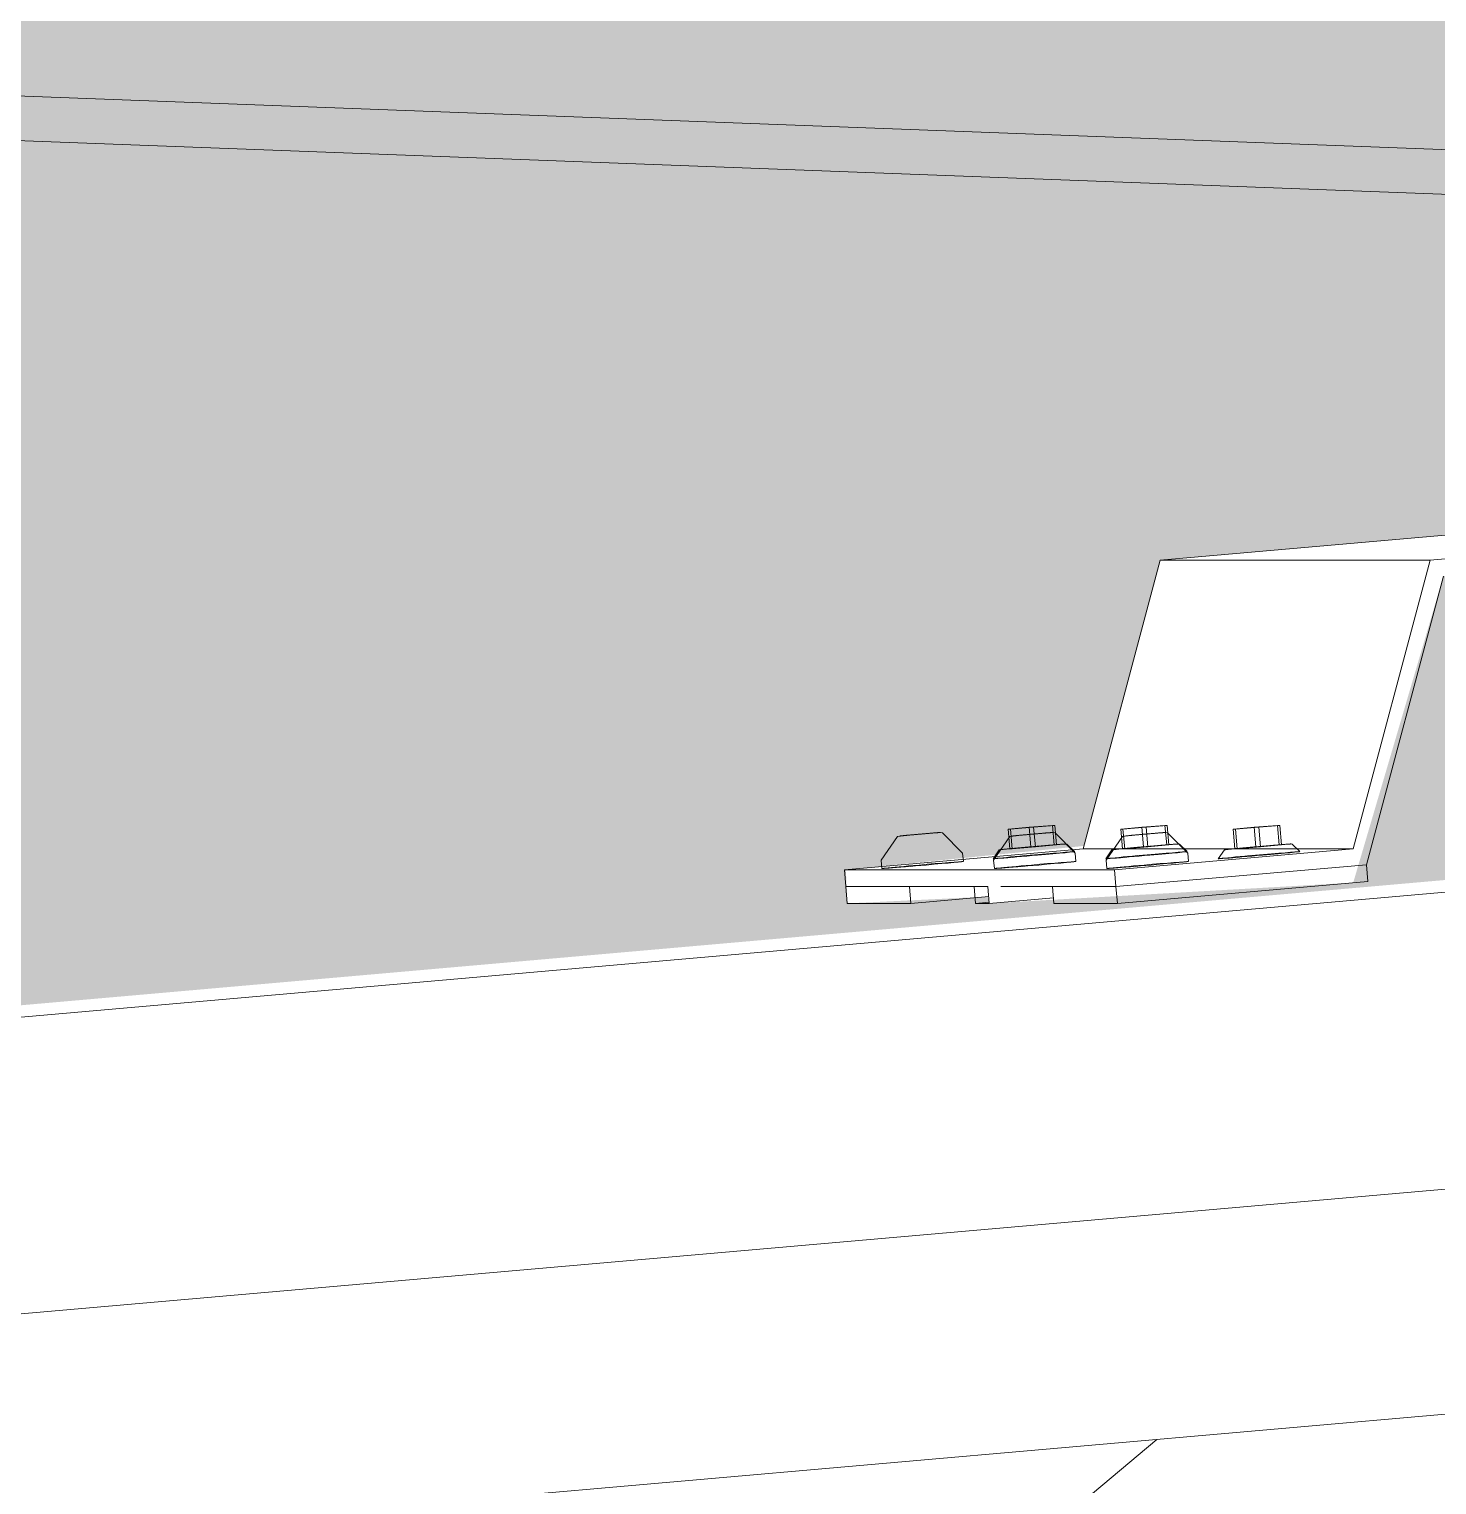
# Model space of a CAD drawing. Header units: millimetres. Extents: x 4237772 to 4686020, y -673 to 29459.
# Drawn here: x 4476811.8 to 4477062.8, y 16745.1 to 17004.8 of the extents above; entities that cross this region are included whole.
import ezdxf

# ---------------------------------------------------------------- set-up
doc = ezdxf.new("R2010")
doc.units = ezdxf.units.MM
for name, color, linetype, lineweight in [('A-ROOF', 132, 'Continuous', 5), ('A-ROOF-PATT', 132, 'Continuous', 5), ('Q-SPCQ', 91, 'Continuous', 5)]:
    doc.layers.add(name, color=color, linetype=linetype, lineweight=lineweight)

# ---------------------------------------------------------------- blocks, each defined once
blk = doc.blocks.new('Static Line_Sayfa_Metal Deck_Pan Mount - Up to 15 _ pitch - Max 2 Users-1845874-SECTION - GRIDS B1-B2')
at = {"layer": 'Q-SPCQ'}
for p, q in [((4451500.07, 16980.95), (4450997.24, 16999.88)), ((4450996.94, 16991.88), (4451499.78, 16972.95)), ((4451577.76, 16922.67), (4451434.12, 16910.06)), ((4451385.95, 16910.06), (4451446.7, 16915.39)), ((4451372.2, 16858.57), (4451385.95, 16910.06)), ((4451434.12, 16910.06), (4451385.95, 16910.06)), ((4451434.12, 16910.06), (4451420.38, 16858.57)), ((4451422.72, 16855.76), (4451436.46, 16907.25)), ((4451362.58, 16862.43), (4451358.83, 16862.08)), ((4451359.23, 16862.08), (4451363.38, 16862.43)), ((4451366.73, 16862.77), (4451362.58, 16862.43)), ((4451362.88, 16858.94), (4451362.58, 16862.43)), ((4451363.38, 16862.43), (4451367.13, 16862.77)), ((4451363.38, 16862.43), (4451363.69, 16858.94)), ((4451367.13, 16862.77), (4451366.73, 16862.77)), ((4451367.03, 16859.29), (4451366.73, 16862.77)), ((4451367.44, 16859.29), (4451367.13, 16862.77)), ((4451382.65, 16862.43), (4451378.9, 16862.08)), ((4451379.31, 16862.08), (4451383.45, 16862.43)), ((4451386.8, 16862.77), (4451382.65, 16862.43)), ((4451382.96, 16858.94), (4451382.65, 16862.43)), ((4451383.45, 16862.43), (4451387.2, 16862.77)), ((4451383.45, 16862.43), (4451383.76, 16858.94)), ((4451387.2, 16862.77), (4451386.8, 16862.77)), ((4451386.8, 16862.77), (4451387.11, 16859.29)), ((4451387.2, 16862.77), (4451387.51, 16859.29)), ((4451402.72, 16862.43), (4451398.98, 16862.08)), ((4451399.38, 16862.08), (4451403.53, 16862.43)), ((4451406.87, 16862.77), (4451402.72, 16862.43)), ((4451403.03, 16858.94), (4451402.72, 16862.43)), ((4451403.53, 16862.43), (4451407.28, 16862.77)), ((4451403.53, 16862.43), (4451403.83, 16858.94)), ((4451407.28, 16862.77), (4451406.87, 16862.77)), ((4451406.87, 16862.77), (4451407.18, 16859.29)), ((4451407.28, 16862.77), (4451407.58, 16859.29)), ((4451358.83, 16862.08), (4451359.23, 16862.08)), ((4451359.14, 16858.59), (4451358.83, 16862.08)), ((4451359.54, 16858.59), (4451359.23, 16862.08)), ((4451378.9, 16862.08), (4451379.31, 16862.08)), ((4451378.9, 16862.08), (4451379.21, 16858.59)), ((4451379.31, 16862.08), (4451379.61, 16858.59)), ((4451398.98, 16862.08), (4451399.38, 16862.08)), ((4451398.98, 16862.08), (4451399.28, 16858.59)), ((4451399.38, 16862.08), (4451399.68, 16858.59)), ((4451329.63, 16854.83), (4451372.2, 16858.57)), ((4451350.84, 16856.34), (4451350.71, 16857.83)), ((4451359.14, 16858.59), (4451362.88, 16858.94)), ((4451359.54, 16858.59), (4451359.14, 16858.59)), ((4451363.69, 16858.94), (4451359.54, 16858.59)), ((4451362.88, 16858.94), (4451367.03, 16859.29)), ((4451367.44, 16859.29), (4451363.69, 16858.94)), ((4451367.03, 16859.29), (4451367.44, 16859.29)), ((4451370.91, 16856.34), (4451370.78, 16857.83)), ((4451420.38, 16858.57), (4451372.2, 16858.57)), ((4451420.38, 16858.57), (4451377.8, 16854.83)), ((4451379.21, 16858.59), (4451382.96, 16858.94)), ((4451379.61, 16858.59), (4451379.21, 16858.59)), ((4451383.76, 16858.94), (4451379.61, 16858.59)), ((4451382.96, 16858.94), (4451387.11, 16859.29)), ((4451387.51, 16859.29), (4451383.76, 16858.94)), ((4451387.11, 16859.29), (4451387.51, 16859.29)), ((4451390.98, 16856.34), (4451390.85, 16857.83)), ((4451399.28, 16858.59), (4451403.03, 16858.94)), ((4451399.68, 16858.59), (4451399.28, 16858.59)), ((4451403.83, 16858.94), (4451399.68, 16858.59)), ((4451403.03, 16858.94), (4451407.18, 16859.29)), ((4451407.58, 16859.29), (4451403.83, 16858.94)), ((4451407.18, 16859.29), (4451407.58, 16859.29)), ((4451329.89, 16851.84), (4451329.63, 16854.83)), ((4451377.8, 16854.83), (4451329.63, 16854.83)), ((4451336.17, 16856.56), (4451336.3, 16855.07)), ((4451356.24, 16856.56), (4451356.37, 16855.07)), ((4451376.31, 16856.56), (4451376.44, 16855.07)), ((4451377.8, 16854.83), (4451378.06, 16851.84)), ((4451378.06, 16851.84), (4451422.72, 16855.76)), ((4451378.06, 16851.84), (4451422.72, 16855.76)), ((4451422.72, 16855.76), (4451422.98, 16852.78)), ((4451422.98, 16852.78), (4451378.32, 16848.85)), ((4451355.21, 16851.84), (4451329.89, 16851.84)), ((4451329.89, 16851.84), (4451341.24, 16851.84)), ((4451329.89, 16851.84), (4451330.15, 16848.85)), ((4451341.5, 16848.85), (4451341.24, 16851.84)), ((4451355.36, 16850.07), (4451341.5, 16848.85)), ((4451352.75, 16851.84), (4451353.98, 16851.84)), ((4451352.75, 16851.84), (4451353.01, 16848.85)), ((4451353.98, 16851.84), (4451355.21, 16851.84)), ((4451355.21, 16851.84), (4451355.47, 16848.85)), ((4451366.89, 16849.86), (4451355.47, 16848.85)), ((4451378.06, 16851.84), (4451357.52, 16851.84)), ((4451366.72, 16851.84), (4451378.06, 16851.84)), ((4451366.98, 16848.85), (4451366.72, 16851.84)), ((4451378.06, 16851.84), (4451378.32, 16848.85)), ((4451341.5, 16848.85), (4451330.15, 16848.85)), ((4451353.01, 16848.85), (4451355.45, 16849.07)), ((4451354.24, 16848.85), (4451353.01, 16848.85)), ((4451355.47, 16848.85), (4451354.24, 16848.85)), ((4451378.32, 16848.85), (4451366.98, 16848.85))]:
    blk.add_line(p, q, dxfattribs=at)
at = {"layer": 'Q-SPCQ', "flags": 128}
for points in [[(4451336.17, 16856.56), (4451339.07, 16860.76), (4451339.44, 16860.85), (4451339.58, 16860.87), (4451339.66, 16860.88), (4451339.72, 16860.89), (4451339.77, 16860.9), (4451339.83, 16860.9), (4451339.88, 16860.91), (4451339.93, 16860.91), (4451339.99, 16860.92), (4451340.05, 16860.93), (4451340.12, 16860.93), (4451340.19, 16860.94), (4451340.26, 16860.95), (4451340.33, 16860.96), (4451340.41, 16860.96), (4451340.5, 16860.97), (4451340.58, 16860.98), (4451340.68, 16860.99), (4451340.77, 16861), (4451340.87, 16861.01), (4451340.97, 16861.02), (4451341.08, 16861.03), (4451341.18, 16861.04), (4451341.29, 16861.05), (4451341.41, 16861.06), (4451341.52, 16861.07), (4451341.64, 16861.08), (4451341.76, 16861.09), (4451341.89, 16861.1), (4451342.01, 16861.11), (4451342.14, 16861.12), (4451342.27, 16861.13), (4451342.39, 16861.15), (4451342.52, 16861.16), (4451342.66, 16861.17), (4451342.79, 16861.18), (4451342.8, 16861.18)], [(4451350.71, 16857.83), (4451347.12, 16861.46), (4451346.74, 16861.48), (4451346.6, 16861.48), (4451346.52, 16861.48), (4451346.46, 16861.48), (4451346.41, 16861.47), (4451346.35, 16861.47), (4451346.3, 16861.47), (4451346.25, 16861.46), (4451346.19, 16861.46), (4451346.13, 16861.46), (4451346.06, 16861.45), (4451345.99, 16861.45), (4451345.92, 16861.44), (4451345.85, 16861.44), (4451345.77, 16861.43), (4451345.68, 16861.42), (4451345.59, 16861.42), (4451345.5, 16861.41), (4451345.41, 16861.4), (4451345.31, 16861.39), (4451345.21, 16861.39), (4451345.1, 16861.38), (4451344.99, 16861.37), (4451344.88, 16861.36), (4451344.77, 16861.35), (4451344.65, 16861.34), (4451344.53, 16861.33), (4451344.41, 16861.32), (4451344.29, 16861.31), (4451344.17, 16861.3), (4451344.04, 16861.29), (4451343.91, 16861.28), (4451343.78, 16861.27), (4451343.65, 16861.26), (4451343.52, 16861.24), (4451343.39, 16861.23), (4451343.26, 16861.22), (4451343.12, 16861.21), (4451342.99, 16861.2), (4451342.86, 16861.19), (4451342.8, 16861.18)], [(4451356.24, 16856.56), (4451359.14, 16860.76), (4451359.51, 16860.85), (4451359.65, 16860.87), (4451359.73, 16860.88), (4451359.79, 16860.89), (4451359.85, 16860.9), (4451359.9, 16860.9), (4451359.95, 16860.91), (4451360.01, 16860.91), (4451360.06, 16860.92), (4451360.12, 16860.93), (4451360.19, 16860.93), (4451360.26, 16860.94), (4451360.33, 16860.95), (4451360.41, 16860.96), (4451360.49, 16860.96), (4451360.57, 16860.97), (4451360.66, 16860.98), (4451360.75, 16860.99), (4451360.84, 16861), (4451360.94, 16861.01), (4451361.04, 16861.02), (4451361.15, 16861.03), (4451361.26, 16861.04), (4451361.37, 16861.05), (4451361.48, 16861.06), (4451361.6, 16861.07), (4451361.71, 16861.08), (4451361.84, 16861.09), (4451361.96, 16861.1), (4451362.08, 16861.11), (4451362.21, 16861.12), (4451362.34, 16861.13), (4451362.47, 16861.15), (4451362.6, 16861.16), (4451362.73, 16861.17), (4451362.86, 16861.18), (4451362.87, 16861.18)], [(4451370.78, 16857.83), (4451367.2, 16861.46), (4451366.82, 16861.48), (4451366.68, 16861.48), (4451366.59, 16861.48), (4451366.53, 16861.48), (4451366.48, 16861.47), (4451366.42, 16861.47), (4451366.37, 16861.47), (4451366.32, 16861.46), (4451366.26, 16861.46), (4451366.2, 16861.46), (4451366.13, 16861.45), (4451366.07, 16861.45), (4451365.99, 16861.44), (4451365.92, 16861.44), (4451365.84, 16861.43), (4451365.75, 16861.42), (4451365.67, 16861.42), (4451365.57, 16861.41), (4451365.48, 16861.4), (4451365.38, 16861.39), (4451365.28, 16861.39), (4451365.17, 16861.38), (4451365.07, 16861.37), (4451364.96, 16861.36), (4451364.84, 16861.35), (4451364.73, 16861.34), (4451364.61, 16861.33), (4451364.49, 16861.32), (4451364.36, 16861.31), (4451364.24, 16861.3), (4451364.11, 16861.29), (4451363.98, 16861.28), (4451363.85, 16861.27), (4451363.72, 16861.26), (4451363.59, 16861.24), (4451363.46, 16861.23), (4451363.33, 16861.22), (4451363.2, 16861.21), (4451363.06, 16861.2), (4451362.93, 16861.19), (4451362.87, 16861.18)], [(4451376.31, 16856.56), (4451379.21, 16860.76), (4451379.58, 16860.85), (4451379.72, 16860.87), (4451379.8, 16860.88), (4451379.86, 16860.89), (4451379.92, 16860.9), (4451379.97, 16860.9), (4451380.02, 16860.91), (4451380.08, 16860.91), (4451380.14, 16860.92), (4451380.2, 16860.93), (4451380.26, 16860.93), (4451380.33, 16860.94), (4451380.4, 16860.95), (4451380.48, 16860.96), (4451380.56, 16860.96), (4451380.64, 16860.97), (4451380.73, 16860.98), (4451380.82, 16860.99), (4451380.91, 16861), (4451381.01, 16861.01), (4451381.11, 16861.02), (4451381.22, 16861.03), (4451381.33, 16861.04), (4451381.44, 16861.05), (4451381.55, 16861.06), (4451381.67, 16861.07), (4451381.79, 16861.08), (4451381.91, 16861.09), (4451382.03, 16861.1), (4451382.15, 16861.11), (4451382.28, 16861.12), (4451382.41, 16861.13), (4451382.54, 16861.15), (4451382.67, 16861.16), (4451382.8, 16861.17), (4451382.93, 16861.18), (4451382.94, 16861.18)], [(4451390.85, 16857.83), (4451387.27, 16861.46), (4451386.89, 16861.48), (4451386.75, 16861.48), (4451386.67, 16861.48), (4451386.6, 16861.48), (4451386.55, 16861.47), (4451386.5, 16861.47), (4451386.44, 16861.47), (4451386.39, 16861.46), (4451386.33, 16861.46), (4451386.27, 16861.46), (4451386.21, 16861.45), (4451386.14, 16861.45), (4451386.07, 16861.44), (4451385.99, 16861.44), (4451385.91, 16861.43), (4451385.83, 16861.42), (4451385.74, 16861.42), (4451385.65, 16861.41), (4451385.55, 16861.4), (4451385.45, 16861.39), (4451385.35, 16861.39), (4451385.25, 16861.38), (4451385.14, 16861.37), (4451385.03, 16861.36), (4451384.91, 16861.35), (4451384.8, 16861.34), (4451384.68, 16861.33), (4451384.56, 16861.32), (4451384.43, 16861.31), (4451384.31, 16861.3), (4451384.18, 16861.29), (4451384.06, 16861.28), (4451383.93, 16861.27), (4451383.8, 16861.26), (4451383.66, 16861.24), (4451383.53, 16861.23), (4451383.4, 16861.22), (4451383.27, 16861.21), (4451383.14, 16861.2), (4451383, 16861.19), (4451382.94, 16861.18)], [(4451356.16, 16856.81), (4451357.25, 16858.39), (4451357.4, 16858.42), (4451357.47, 16858.44), (4451357.53, 16858.44), (4451357.58, 16858.45), (4451357.64, 16858.46), (4451357.71, 16858.47), (4451357.78, 16858.47), (4451357.86, 16858.48), (4451357.95, 16858.49), (4451358.05, 16858.5), (4451358.15, 16858.51), (4451358.26, 16858.52), (4451358.38, 16858.54), (4451358.51, 16858.55), (4451358.65, 16858.56), (4451358.79, 16858.58), (4451358.94, 16858.59), (4451359.09, 16858.61), (4451359.26, 16858.62), (4451359.43, 16858.64), (4451359.6, 16858.65), (4451359.78, 16858.67), (4451359.97, 16858.69), (4451360.16, 16858.7), (4451360.36, 16858.72), (4451360.56, 16858.74), (4451360.77, 16858.76), (4451360.98, 16858.78), (4451361.19, 16858.8), (4451361.41, 16858.82), (4451361.63, 16858.84), (4451361.85, 16858.86), (4451362.07, 16858.88), (4451362.3, 16858.9), (4451362.53, 16858.92), (4451362.76, 16858.94), (4451362.78, 16858.94)], [(4451370.67, 16858.08), (4451369.32, 16859.44), (4451369.17, 16859.45), (4451369.1, 16859.45), (4451369.04, 16859.45), (4451368.99, 16859.44), (4451368.93, 16859.44), (4451368.86, 16859.44), (4451368.79, 16859.43), (4451368.71, 16859.43), (4451368.62, 16859.42), (4451368.52, 16859.41), (4451368.42, 16859.41), (4451368.3, 16859.4), (4451368.18, 16859.39), (4451368.06, 16859.38), (4451367.92, 16859.37), (4451367.78, 16859.36), (4451367.63, 16859.35), (4451367.47, 16859.34), (4451367.31, 16859.32), (4451367.14, 16859.31), (4451366.96, 16859.29), (4451366.78, 16859.28), (4451366.6, 16859.26), (4451366.4, 16859.25), (4451366.21, 16859.23), (4451366, 16859.22), (4451365.8, 16859.2), (4451365.59, 16859.18), (4451365.37, 16859.16), (4451365.16, 16859.14), (4451364.94, 16859.13), (4451364.72, 16859.11), (4451364.49, 16859.09), (4451364.26, 16859.07), (4451364.03, 16859.05), (4451363.81, 16859.03), (4451363.58, 16859.01), (4451363.34, 16858.99), (4451363.11, 16858.97), (4451362.88, 16858.95), (4451362.78, 16858.94)], [(4451376.23, 16856.81), (4451377.32, 16858.39), (4451377.47, 16858.42), (4451377.54, 16858.44), (4451377.6, 16858.44), (4451377.65, 16858.45), (4451377.71, 16858.46), (4451377.78, 16858.47), (4451377.85, 16858.47), (4451377.93, 16858.48), (4451378.02, 16858.49), (4451378.12, 16858.5), (4451378.22, 16858.51), (4451378.33, 16858.52), (4451378.45, 16858.54), (4451378.58, 16858.55), (4451378.72, 16858.56), (4451378.86, 16858.58), (4451379.01, 16858.59), (4451379.17, 16858.61), (4451379.33, 16858.62), (4451379.5, 16858.64), (4451379.67, 16858.65), (4451379.85, 16858.67), (4451380.04, 16858.69), (4451380.23, 16858.7), (4451380.43, 16858.72), (4451380.63, 16858.74), (4451380.84, 16858.76), (4451381.05, 16858.78), (4451381.26, 16858.8), (4451381.48, 16858.82), (4451381.7, 16858.84), (4451381.92, 16858.86), (4451382.15, 16858.88), (4451382.37, 16858.9), (4451382.6, 16858.92), (4451382.83, 16858.94), (4451382.85, 16858.94)], [(4451390.74, 16858.08), (4451389.4, 16859.44), (4451389.24, 16859.45), (4451389.17, 16859.45), (4451389.12, 16859.45), (4451389.06, 16859.44), (4451389, 16859.44), (4451388.93, 16859.44), (4451388.86, 16859.43), (4451388.78, 16859.43), (4451388.69, 16859.42), (4451388.59, 16859.41), (4451388.49, 16859.41), (4451388.38, 16859.4), (4451388.26, 16859.39), (4451388.13, 16859.38), (4451387.99, 16859.37), (4451387.85, 16859.36), (4451387.7, 16859.35), (4451387.54, 16859.34), (4451387.38, 16859.32), (4451387.21, 16859.31), (4451387.04, 16859.29), (4451386.85, 16859.28), (4451386.67, 16859.26), (4451386.48, 16859.25), (4451386.28, 16859.23), (4451386.08, 16859.22), (4451385.87, 16859.2), (4451385.66, 16859.18), (4451385.45, 16859.16), (4451385.23, 16859.14), (4451385.01, 16859.13), (4451384.79, 16859.11), (4451384.56, 16859.09), (4451384.34, 16859.07), (4451384.11, 16859.05), (4451383.88, 16859.03), (4451383.65, 16859.01), (4451383.42, 16858.99), (4451383.19, 16858.97), (4451382.95, 16858.95), (4451382.85, 16858.94)], [(4451396.3, 16856.81), (4451397.39, 16858.39), (4451397.54, 16858.42), (4451397.61, 16858.44), (4451397.67, 16858.44), (4451397.72, 16858.45), (4451397.78, 16858.46), (4451397.85, 16858.47), (4451397.92, 16858.47), (4451398, 16858.48), (4451398.09, 16858.49), (4451398.19, 16858.5), (4451398.29, 16858.51), (4451398.41, 16858.52), (4451398.53, 16858.54), (4451398.65, 16858.55), (4451398.79, 16858.56), (4451398.93, 16858.58), (4451399.08, 16858.59), (4451399.24, 16858.61), (4451399.4, 16858.62), (4451399.57, 16858.64), (4451399.75, 16858.65), (4451399.93, 16858.67), (4451400.11, 16858.69), (4451400.31, 16858.7), (4451400.5, 16858.72), (4451400.7, 16858.74), (4451400.91, 16858.76), (4451401.12, 16858.78), (4451401.33, 16858.8), (4451401.55, 16858.82), (4451401.77, 16858.84), (4451401.99, 16858.86), (4451402.22, 16858.88), (4451402.44, 16858.9), (4451402.67, 16858.92), (4451402.9, 16858.94), (4451402.92, 16858.94)], [(4451410.82, 16858.08), (4451409.47, 16859.44), (4451409.32, 16859.45), (4451409.24, 16859.45), (4451409.19, 16859.45), (4451409.13, 16859.44), (4451409.07, 16859.44), (4451409.01, 16859.44), (4451408.93, 16859.43), (4451408.85, 16859.43), (4451408.76, 16859.42), (4451408.67, 16859.41), (4451408.56, 16859.41), (4451408.45, 16859.4), (4451408.33, 16859.39), (4451408.2, 16859.38), (4451408.06, 16859.37), (4451407.92, 16859.36), (4451407.77, 16859.35), (4451407.62, 16859.34), (4451407.45, 16859.32), (4451407.28, 16859.31), (4451407.11, 16859.29), (4451406.93, 16859.28), (4451406.74, 16859.26), (4451406.55, 16859.25), (4451406.35, 16859.23), (4451406.15, 16859.22), (4451405.94, 16859.2), (4451405.73, 16859.18), (4451405.52, 16859.16), (4451405.3, 16859.14), (4451405.08, 16859.13), (4451404.86, 16859.11), (4451404.63, 16859.09), (4451404.41, 16859.07), (4451404.18, 16859.05), (4451403.95, 16859.03), (4451403.72, 16859.01), (4451403.49, 16858.99), (4451403.26, 16858.97), (4451403.03, 16858.95), (4451402.92, 16858.94)]]:
    blk.add_lwpolyline(points, dxfattribs=at)
at = {"layer": 'Q-SPCQ'}
for centre, major_axis, start_param, end_param in [((4451363.42, 16857.45), (7.26, 0.63), 1.657846, 4.799439), ((4451363.42, 16857.45), (7.26, 0.63), 4.799439, 7.941031), ((4451383.49, 16857.45), (7.26, 0.63), 1.657846, 4.799439), ((4451383.49, 16857.45), (7.26, 0.63), 4.799439, 7.941031), ((4451403.56, 16857.45), (7.26, 0.63), 1.657846, 4.799439), ((4451403.56, 16857.45), (7.26, 0.63), 4.799439, 7.941031), ((4451343.57, 16855.7), (7.27, 0.63), 1.657846, 4.799439), ((4451343.57, 16855.7), (7.27, 0.63), 4.799439, 7.941031), ((4451363.64, 16855.7), (7.27, 0.63), 1.657846, 4.799439), ((4451363.64, 16855.7), (7.27, 0.63), 4.799439, 7.941031), ((4451383.71, 16855.7), (7.27, 0.63), 1.657846, 4.799439), ((4451383.71, 16855.7), (7.27, 0.63), 4.799439, 7.941031)]:
    blk.add_ellipse(centre, major_axis=major_axis, ratio=0.007606, start_param=start_param, end_param=end_param, dxfattribs=at)

msp = doc.modelspace()

# ---------------------------------------------------------------- hatches: boundary and pattern name
at = {"layer": 'A-ROOF-PATT'}
h = msp.add_hatch(dxfattribs=at)
h.set_pattern_fill('FP_183', color=256, style=0, pattern_type=2)
h.set_pattern_definition([(5.019, (59903.924, -378081.246), (-29.0603916845, -0.0003814649), [])])
h.paths.add_polyline_path([(4477079.2, 16918.64), (4477084.44, 16918.64), (4477084.87, 16916.32), (4477115.37, 16921.32), (4477114.35, 16921.41), (4477079.63, 16918.68)])
h.paths.add_polyline_path([(4464338.94, 15733.24), (4477195.52, 16864.57), (4477195.19, 16867.26), (4477183.33, 16868.2), (4477177.84, 16870.19), (4477175.93, 16875.11), (4477155.31, 16915.27), (4477064.01, 16907.25), (4477047.92, 16852.55), (4476983.02, 16848.85), (4476982.75, 16850.06), (4476957.7, 16848.85), (4476957.44, 16854.85), (4476999.89, 16859.1), (4477013.49, 16910.06), (4477074.25, 16915.39), (4477073.96, 16918.64), (4477098, 16920.86), (4477098.11, 16932.14), (4477120.5, 16933.66), (4477121.51, 16922.82), (4477136.52, 16922.67), (4477136.91, 16920.89), (4477157.13, 16922.67), (4477205.3, 16922.67), (4477228.3, 16878.1), (4477228.66, 16878.1), (4477225.92, 16936), (4477227.75, 16935.09), (4477229.71, 16932.44), (4477229.28, 16928.39), (4477234.99, 16878.1), (4477270.46, 16876.44), (4477270.32, 16872.08), (4477234.54, 16868.2), (4477234.99, 16865.82), (4486516.72, 17680.98), (4486463.48, 17680.99), (4476807.83, 17680.95), (4469065.64, 16999.86), (4469543.41, 17002.03), (4469543.88, 17002.35), (4469555.63, 17001.08), (4469560.6, 16999.86), (4470048.75, 17002.03), (4470049.21, 17002.35), (4470060.96, 17001.08), (4470065.68, 16999.86), (4470554.08, 17002.03), (4470554.54, 17002.35), (4470566.3, 17001.08), (4470571.01, 16999.86), (4471059.41, 17002.03), (4471059.88, 17002.35), (4471071.63, 17001.08), (4471076.34, 16999.86), (4471564.75, 17002.03), (4471565.21, 17002.35), (4471576.96, 17001.08), (4471581.67, 16999.86), (4472070.08, 17002.03), (4472070.54, 17002.35), (4472082.3, 17001.08), (4472087.01, 16999.86), (4472575.41, 17002.03), (4472575.87, 17002.35), (4472587.63, 17001.08), (4472592.34, 16999.86), (4473080.74, 17002.03), (4473081.21, 17002.35), (4473092.96, 17001.08), (4473097.67, 16999.86), (4473586.08, 17002.03), (4473586.54, 17002.35), (4473598.29, 17001.08), (4473603.01, 16999.86), (4474091.41, 17002.03), (4474091.87, 17002.35), (4474103.63, 17001.08), (4474108.34, 16999.86), (4474596.74, 17002.03), (4474597.21, 17002.35), (4474608.96, 17001.08), (4474613.67, 16999.86), (4475102.07, 17002.03), (4475102.54, 17002.35), (4475114.29, 17001.08), (4475119, 16999.86), (4475607.41, 17002.03), (4475607.87, 17002.35), (4475619.63, 17001.08), (4475624.34, 16999.86), (4476112.74, 17002.03), (4476113.2, 17002.35), (4476124.96, 17001.08), (4476129.67, 16999.86), (4476618.07, 17002.03), (4476622.44, 17002.35), (4476630.29, 17001.08), (4476635.2, 16996.57), (4476633.44, 16992.25), (4476627.29, 16987.69), (4476629.35, 16988.46), (4476630.28, 16988.28), (4476632.85, 16924.52), (4476625.86, 16924.52), (4476620.21, 16989.4), (4476616.94, 16990.68), (4476613.8, 16991.89), (4476124.02, 16990.05), (4476121.86, 16989.4), (4476124.02, 16988.46), (4476124.95, 16988.28), (4476127.51, 16924.52), (4476120.53, 16924.52), (4476114.87, 16989.4), (4476111.61, 16990.68), (4476108.46, 16991.89), (4475618.68, 16990.05), (4475616.52, 16989.4), (4475618.68, 16988.46), (4475619.61, 16988.28), (4475622.18, 16924.52), (4475615.1, 16926.18), (4475609.54, 16989.4), (4475606.27, 16990.68), (4475603.13, 16991.89), (4475113.35, 16990.05), (4475111.19, 16989.4), (4475113.35, 16988.46), (4475114.28, 16988.28), (4475116.85, 16924.52), (4475109.87, 16924.52), (4475104.21, 16989.4), (4475100.94, 16990.68), (4475097.8, 16991.89), (4474608.02, 16990.05), (4474605.86, 16989.4), (4474608.02, 16988.46), (4474608.95, 16988.28), (4474611.51, 16924.52), (4474604.53, 16924.52), (4474598.87, 16989.4), (4474595.61, 16990.68), (4474592.47, 16991.89), (4474102.68, 16990.05), (4474100.53, 16989.4), (4474102.68, 16988.46), (4474103.62, 16988.28), (4474106.18, 16924.52), (4474099.2, 16924.52), (4474093.54, 16989.4), (4474090.28, 16990.68), (4474087.13, 16991.89), (4473597.35, 16990.05), (4473595.19, 16989.4), (4473597.35, 16988.46), (4473598.28, 16988.28), (4473600.85, 16924.52), (4473593.87, 16924.52), (4473588.21, 16989.4), (4473584.94, 16990.68), (4473581.8, 16991.89), (4473092.02, 16990.05), (4473089.91, 16988.54), (4473092.02, 16988.46), (4473092.95, 16988.28), (4473095.52, 16924.52), (4473088.53, 16924.52), (4473082.88, 16989.4), (4473079.61, 16990.68), (4473076.47, 16991.89), (4472586.69, 16990.05), (4472584.58, 16988.54), (4472586.69, 16988.46), (4472587.62, 16988.28), (4472590.18, 16924.52), (4472583.2, 16924.52), (4472577.54, 16989.4), (4472574.28, 16990.68), (4472571.13, 16991.89), (4472081.35, 16990.05), (4472079.24, 16988.54), (4472081.35, 16988.46), (4472082.29, 16988.28), (4472084.85, 16924.52), (4472077.87, 16924.52), (4472072.21, 16989.4), (4472068.94, 16990.68), (4472065.8, 16991.89), (4471576.02, 16990.05), (4471573.91, 16988.54), (4471576.02, 16988.46), (4471576.95, 16988.28), (4471579.52, 16924.52), (4471572.54, 16924.52), (4471566.88, 16989.4), (4471563.61, 16990.68), (4471560.47, 16991.89), (4471070.69, 16990.05), (4471068.58, 16988.54), (4471070.69, 16988.46), (4471071.62, 16988.28), (4471074.18, 16924.52), (4471067.2, 16924.52), (4471061.54, 16989.4), (4471058.28, 16990.68), (4471055.14, 16991.89), (4470565.35, 16990.05), (4470563.2, 16989.4), (4470565.35, 16988.46), (4470566.29, 16988.28), (4470568.85, 16924.52), (4470561.87, 16924.52), (4470556.21, 16989.4), (4470552.95, 16990.68), (4470549.8, 16991.89), (4470060.02, 16990.05), (4470057.86, 16989.4), (4470060.02, 16988.46), (4470060.95, 16988.28), (4470063.52, 16924.52), (4470056.48, 16925.41), (4470050.88, 16989.4), (4470047.61, 16990.68), (4470044.47, 16991.89), (4469554.69, 16990.05), (4469552.53, 16989.4), (4469554.69, 16988.46), (4469555.62, 16988.28), (4469558.19, 16924.52), (4469551.2, 16924.52), (4469545.55, 16989.4), (4469542.28, 16990.68), (4469539.14, 16991.89), (4469049.36, 16990.05), (4469047.25, 16988.54), (4469049.36, 16988.46), (4469050.29, 16988.28), (4469052.85, 16924.52), (4469045.87, 16924.52), (4469040.21, 16989.4), (4469036.95, 16990.68), (4469033.81, 16991.89), (4468948.43, 16990.68), (4468547.22, 16955.44), (4468548.54, 16926.62), (4468547.32, 16926.77), (4468547.52, 16924.52), (4468540.54, 16924.52), (4468538.3, 16954.66), (4468111.85, 16917.2), (4468131.75, 16878.1), (4468174.5, 16876.1), (4468174.33, 16872.08), (4468107.34, 16868.2), (4468107.08, 16869.41), (4468082.02, 16868.2), (4468079.94, 16875.11), (4468062.4, 16912.86), (4467967.29, 16904.51), (4467951.93, 16852.55), (4467887.02, 16848.85), (4467886.76, 16850.06), (4467861.71, 16848.85), (4467861.45, 16854.85), (4467903.76, 16858.57), (4467914.79, 16899.9), (4457366.5, 15971.17), (4461821.92, 15971.17), (4459394.77, 15758.01), (4464282.84, 15733.52)])
h.paths.add_polyline_path([(4468424.62, 16850.68), (4468424.36, 16852.5), (4468403.68, 16850.68), (4468403.41, 16853.67), (4468403.28, 16855.7), (4468400.27, 16905.5), (4468478.58, 16914.56), (4468494.77, 16916.41), (4468543.9, 16920.17), (4468544.16, 16918.14), (4468613.05, 16922.16), (4468617.38, 16873.1), (4468618.94, 16871.1), (4468622.84, 16871.1), (4468622.84, 16868.09), (4468458.65, 16853.67)])
h.paths.add_polyline_path([(4468929.95, 16850.68), (4468929.69, 16852.5), (4468909.01, 16850.68), (4468908.75, 16853.67), (4468908.62, 16855.7), (4468905.6, 16905.5), (4468983.91, 16914.56), (4469000.11, 16916.41), (4469049.23, 16920.17), (4469049.49, 16918.14), (4469118.39, 16922.16), (4469122.71, 16873.1), (4469124.27, 16871.1), (4469128.17, 16871.1), (4469128.17, 16868.09), (4468963.98, 16853.67)])
h.paths.add_polyline_path([(4469435.29, 16850.68), (4469435.02, 16852.5), (4469414.34, 16850.68), (4469414.08, 16853.67), (4469413.95, 16855.7), (4469410.93, 16905.5), (4469489.24, 16914.56), (4469505.44, 16916.41), (4469554.57, 16920.17), (4469554.82, 16918.14), (4469623.72, 16922.16), (4469628.05, 16873.1), (4469629.6, 16871.1), (4469633.5, 16871.1), (4469633.5, 16868.09), (4469469.31, 16853.67)])
h.paths.add_polyline_path([(4469919.67, 16850.68), (4469919.41, 16853.67), (4469919.28, 16855.7), (4469916.26, 16905.5), (4469994.58, 16914.56), (4470010.77, 16916.41), (4470059.9, 16920.17), (4470060.16, 16918.14), (4470129.05, 16922.16), (4470133.38, 16873.1), (4470134.94, 16871.1), (4470138.84, 16871.1), (4470138.84, 16868.09), (4469930.57, 16851.64)])
h.paths.add_polyline_path([(4470951.28, 16850.68), (4470951.02, 16852.5), (4470930.34, 16850.68), (4470930.08, 16853.67), (4470929.95, 16855.7), (4470926.93, 16905.5), (4471005.24, 16914.56), (4471021.44, 16916.41), (4471070.56, 16920.17), (4471070.82, 16918.14), (4471139.72, 16922.16), (4471144.04, 16873.1), (4471145.6, 16871.1), (4471149.5, 16871.1), (4471149.5, 16868.09), (4470985.31, 16853.67)])
h.paths.add_polyline_path([(4470445.95, 16850.68), (4470445.69, 16852.5), (4470425.01, 16850.68), (4470424.75, 16853.67), (4470424.61, 16855.7), (4470421.6, 16905.5), (4470499.91, 16914.56), (4470516.11, 16916.41), (4470565.23, 16920.17), (4470565.49, 16918.14), (4470634.38, 16922.16), (4470638.71, 16873.1), (4470640.27, 16871.1), (4470644.17, 16871.1), (4470644.17, 16868.09), (4470479.98, 16853.67)])
h.paths.add_polyline_path([(4471435.67, 16850.68), (4471435.41, 16853.67), (4471435.28, 16855.7), (4471432.26, 16905.5), (4471510.58, 16914.56), (4471526.77, 16916.41), (4471575.9, 16920.17), (4471576.16, 16918.14), (4471645.05, 16922.16), (4471649.38, 16873.1), (4471650.94, 16871.1), (4471654.84, 16871.1), (4471654.84, 16868.09), (4471446.57, 16851.64)])
h.paths.add_polyline_path([(4471961.95, 16850.68), (4471961.69, 16852.5), (4471941.01, 16850.68), (4471940.74, 16853.67), (4471940.61, 16855.7), (4471937.6, 16905.5), (4472015.91, 16914.56), (4472035.42, 16916.71), (4472081.23, 16920.17), (4472081.49, 16918.14), (4472150.38, 16922.16), (4472154.71, 16873.1), (4472156.27, 16871.1), (4472160.17, 16871.1), (4472160.17, 16868.09), (4471995.98, 16853.67)])
h.paths.add_polyline_path([(4472467.28, 16850.68), (4472467.02, 16852.5), (4472446.34, 16850.68), (4472446.08, 16853.67), (4472445.95, 16855.7), (4472442.93, 16905.5), (4472521.24, 16914.56), (4472537.44, 16916.41), (4472586.56, 16920.17), (4472586.82, 16918.14), (4472655.72, 16922.16), (4472660.04, 16873.1), (4472661.6, 16871.1), (4472665.5, 16871.1), (4472665.5, 16868.09), (4472501.31, 16853.67)])
h.paths.add_polyline_path([(4472972.62, 16850.68), (4472972.35, 16852.5), (4472951.67, 16850.68), (4472951.41, 16853.67), (4472951.28, 16855.7), (4472948.26, 16905.5), (4473025.35, 16914.56), (4473042.77, 16916.41), (4473091.9, 16920.17), (4473092.15, 16918.14), (4473161.05, 16922.16), (4473165.38, 16873.1), (4473166.93, 16871.1), (4473170.83, 16871.1), (4473170.83, 16868.09), (4473006.64, 16853.67)])
h.paths.add_polyline_path([(4473983.28, 16850.68), (4473983.02, 16852.5), (4473962.34, 16850.68), (4473962.08, 16853.67), (4473961.94, 16855.7), (4473958.93, 16905.5), (4474037.24, 16914.56), (4474053.44, 16916.41), (4474102.56, 16920.17), (4474102.82, 16918.14), (4474171.71, 16922.16), (4474176.04, 16873.1), (4474177.6, 16871.1), (4474181.5, 16871.1), (4474181.5, 16868.09), (4474015.28, 16853.49)])
h.paths.add_polyline_path([(4473477.95, 16850.68), (4473477.69, 16852.5), (4473457, 16850.68), (4473456.74, 16853.67), (4473456.61, 16855.7), (4473453.59, 16905.5), (4473531.91, 16914.56), (4473548.1, 16916.41), (4473597.23, 16920.17), (4473597.49, 16918.14), (4473666.38, 16922.16), (4473670.71, 16873.1), (4473672.27, 16871.1), (4473676.17, 16871.1), (4473676.17, 16868.09), (4473511.98, 16853.67)])
h.paths.add_polyline_path([(4474488.61, 16850.68), (4474488.35, 16852.5), (4474467.67, 16850.68), (4474467.41, 16853.67), (4474467.28, 16855.7), (4474464.26, 16905.5), (4474542.57, 16914.56), (4474558.77, 16916.41), (4474607.89, 16920.17), (4474608.15, 16918.14), (4474677.05, 16922.16), (4474681.37, 16873.1), (4474682.93, 16871.1), (4474686.83, 16871.1), (4474686.83, 16868.09), (4474510.24, 16852.58)])
h.paths.add_polyline_path([(4476509.95, 16850.68), (4476509.68, 16852.5), (4476489, 16850.68), (4476488.74, 16853.67), (4476488.61, 16855.7), (4476485.59, 16905.5), (4476563.9, 16914.56), (4476580.1, 16916.41), (4476629.23, 16920.17), (4476629.48, 16918.14), (4476698.38, 16922.16), (4476702.71, 16873.1), (4476704.26, 16871.1), (4476708.16, 16871.1), (4476708.16, 16868.09), (4476543.97, 16853.67)])
h.paths.add_polyline_path([(4474973, 16850.68), (4474972.74, 16853.67), (4474972.61, 16855.7), (4474969.59, 16905.5), (4475047.91, 16914.56), (4475064.1, 16916.41), (4475113.23, 16920.17), (4475113.49, 16918.14), (4475182.38, 16922.16), (4475186.71, 16873.1), (4475188.27, 16871.1), (4475192.17, 16871.1), (4475192.17, 16868.09), (4474983.9, 16851.64)])
h.paths.add_polyline_path([(4475499.28, 16850.68), (4475499.02, 16852.5), (4475478.33, 16850.68), (4475478.07, 16853.67), (4475477.94, 16855.7), (4475474.93, 16905.5), (4475553.24, 16914.56), (4475569.43, 16916.41), (4475618.56, 16920.17), (4475618.82, 16918.14), (4475687.71, 16922.16), (4475692.04, 16873.1), (4475693.6, 16871.1), (4475697.5, 16871.1), (4475697.5, 16868.09), (4475500.17, 16850.76)])
h.paths.add_polyline_path([(4475983.67, 16850.68), (4475983.41, 16853.67), (4475983.28, 16855.7), (4475980.26, 16905.5), (4476058.57, 16914.56), (4476074.77, 16916.41), (4476123.89, 16920.17), (4476124.15, 16918.14), (4476193.05, 16922.16), (4476197.37, 16873.1), (4476198.93, 16871.1), (4476202.83, 16871.1), (4476202.83, 16868.09), (4475994.57, 16851.64)])
h.paths.add_polyline_path([(4477208.55, 16863.5), (4477208.11, 16865.31), (4477208.11, 16865.28)])
h.paths.add_polyline_path([(4477214.02, 16863.98), (4477229.69, 16866.35), (4477227.75, 16868.34), (4477213.66, 16868.2)])
h.paths.add_polyline_path([(4468999.58, 16919.14), (4468998.94, 16926.53), (4469019.69, 16926.83), (4469018.16, 16920.7), (4469000.11, 16919.18)])
h.paths.add_polyline_path([(4468494.25, 16919.14), (4468493.6, 16926.53), (4468514.36, 16926.83), (4468512.83, 16920.7), (4468494.77, 16919.18)])
h.paths.add_polyline_path([(4469504.91, 16919.14), (4469504.27, 16926.53), (4469525.03, 16926.83), (4469523.49, 16920.7), (4469505.44, 16919.18)])
h.paths.add_polyline_path([(4470010.25, 16919.14), (4470009.6, 16926.53), (4470030.38, 16926.55), (4470028.83, 16920.7), (4470010.77, 16919.18)])
h.paths.add_polyline_path([(4470515.58, 16919.14), (4470514.94, 16926.53), (4470535.69, 16926.83), (4470534.16, 16920.7), (4470516.11, 16919.18)])
h.paths.add_polyline_path([(4471020.91, 16919.14), (4471020.27, 16926.53), (4471041.03, 16926.83), (4471039.49, 16920.7), (4471021.44, 16919.18)])
h.paths.add_polyline_path([(4472031.58, 16919.14), (4472030.93, 16926.53), (4472051.69, 16926.83), (4472050.16, 16920.7), (4472032.1, 16919.18)])
h.paths.add_polyline_path([(4471526.25, 16919.14), (4471525.6, 16926.53), (4471546.3, 16927.56), (4471544.83, 16920.7), (4471526.77, 16919.18)])
h.paths.add_polyline_path([(4472536.91, 16919.14), (4472536.27, 16926.53), (4472557.02, 16926.83), (4472555.49, 16920.7), (4472537.44, 16919.18)])
h.paths.add_polyline_path([(4473547.58, 16919.14), (4473546.93, 16926.53), (4473567.69, 16926.83), (4473566.16, 16920.7), (4473548.1, 16919.18)])
h.paths.add_polyline_path([(4473042.24, 16919.14), (4473041.6, 16926.53), (4473062.36, 16926.83), (4473060.82, 16920.7), (4473042.77, 16919.18)])
h.paths.add_polyline_path([(4474052.91, 16919.14), (4474052.27, 16926.53), (4474073.02, 16926.83), (4474071.49, 16920.7), (4474053.44, 16919.18)])
h.paths.add_polyline_path([(4474558.24, 16919.14), (4474557.6, 16926.53), (4474578.36, 16926.83), (4474576.82, 16920.7), (4474558.77, 16919.18)])
h.paths.add_polyline_path([(4475568.91, 16919.14), (4475568.26, 16926.53), (4475589.06, 16926.44), (4475587.49, 16920.7), (4475569.43, 16919.18)])
h.paths.add_polyline_path([(4475063.58, 16919.14), (4475062.93, 16926.53), (4475083.69, 16926.83), (4475082.16, 16920.7), (4475064.1, 16919.18)])
h.paths.add_polyline_path([(4476579.57, 16919.14), (4476578.93, 16926.53), (4476599.69, 16926.83), (4476598.15, 16920.7), (4476580.1, 16919.18)])
h.paths.add_polyline_path([(4476074.24, 16919.14), (4476073.6, 16926.53), (4476094.35, 16926.83), (4476092.82, 16920.7), (4476074.77, 16919.18)])
h.paths.add_polyline_path([(4477116.26, 16922.3), (4477116.75, 16923.17), (4477116.23, 16922.67)])
h.paths.add_polyline_path([(4477136.61, 16946.24), (4477124.91, 16985.28), (4477124.3, 16992.4), (4477129.76, 16990.97), (4477141.57, 16946.68), (4477139.19, 16946.47)])
h.paths.add_polyline_path([(4477136.91, 16926.42), (4477127.85, 16926.42), (4477127.85, 16966.89), (4477136.61, 16946.24), (4477139.19, 16926.42)])
h.paths.add_polyline_path([(4468495.36, 16929.86), (4468498.95, 16935.77), (4468502.44, 16938.3), (4468506.93, 16933.51), (4468511.65, 16933.1), (4468510.54, 16931.13), (4468496.37, 16929.94)])
h.paths.add_polyline_path([(4469000.7, 16929.86), (4469004.28, 16935.77), (4469007.77, 16938.3), (4469012.27, 16933.51), (4469016.98, 16933.1), (4469015.87, 16931.13), (4469001.7, 16929.94)])
h.paths.add_polyline_path([(4470011.36, 16929.86), (4470014.95, 16935.77), (4470018.44, 16938.3), (4470022.93, 16933.51), (4470027.65, 16933.1), (4470026.54, 16931.13), (4470012.37, 16929.94)])
h.paths.add_polyline_path([(4469506.03, 16929.86), (4469509.62, 16935.77), (4469513.11, 16938.3), (4469517.6, 16933.51), (4469522.32, 16933.1), (4469521.2, 16931.13), (4469507.03, 16929.94)])
h.paths.add_polyline_path([(4470516.69, 16929.86), (4470520.28, 16935.77), (4470523.77, 16938.3), (4470528.27, 16933.51), (4470532.98, 16933.1), (4470531.87, 16931.13), (4470517.7, 16929.94)])
h.paths.add_polyline_path([(4471527.36, 16929.86), (4471530.95, 16935.77), (4471534.44, 16938.3), (4471540.46, 16933.98), (4471543.65, 16933.1), (4471540.46, 16930.95), (4471528.36, 16929.94)])
h.paths.add_polyline_path([(4471022.03, 16929.86), (4471025.62, 16935.77), (4471029.11, 16938.3), (4471033.6, 16933.51), (4471038.31, 16933.1), (4471037.2, 16931.13), (4471023.03, 16929.94)])
h.paths.add_polyline_path([(4472538.03, 16929.86), (4472541.61, 16935.77), (4472545.1, 16938.3), (4472549.6, 16933.51), (4472554.31, 16933.1), (4472553.2, 16931.13), (4472539.03, 16929.94)])
h.paths.add_polyline_path([(4472032.69, 16929.86), (4472036.28, 16935.77), (4472039.77, 16938.3), (4472044.26, 16933.51), (4472048.98, 16933.1), (4472047.87, 16931.13), (4472033.7, 16929.94)])
h.paths.add_polyline_path([(4473043.36, 16929.86), (4473046.95, 16935.77), (4473050.44, 16938.3), (4473054.93, 16933.51), (4473059.65, 16933.1), (4473058.53, 16931.13), (4473044.36, 16929.94)])
h.paths.add_polyline_path([(4473548.69, 16929.86), (4473552.28, 16935.77), (4473555.77, 16938.3), (4473560.26, 16933.51), (4473564.98, 16933.1), (4473563.87, 16931.13), (4473549.7, 16929.94)])
h.paths.add_polyline_path([(4474559.36, 16929.86), (4474562.95, 16935.77), (4474566.44, 16938.3), (4474570.93, 16933.51), (4474575.64, 16933.1), (4474574.53, 16931.13), (4474560.36, 16929.94)])
h.paths.add_polyline_path([(4474054.02, 16929.86), (4474057.61, 16935.77), (4474061.1, 16938.3), (4474065.6, 16933.51), (4474070.31, 16933.1), (4474069.2, 16931.13), (4474055.03, 16929.94)])
h.paths.add_polyline_path([(4475570.02, 16929.86), (4475573.61, 16935.77), (4475577.1, 16938.3), (4475581.59, 16933.51), (4475586.31, 16933.1), (4475585.2, 16931.13), (4475571.03, 16929.94)])
h.paths.add_polyline_path([(4476580.69, 16929.86), (4476584.28, 16935.77), (4476587.77, 16938.3), (4476592.26, 16933.51), (4476596.98, 16933.1), (4476595.86, 16931.13), (4476581.69, 16929.94)])
h.paths.add_polyline_path([(4475064.69, 16929.86), (4475068.28, 16935.77), (4475071.77, 16938.3), (4475076.26, 16933.51), (4475080.98, 16933.1), (4475079.86, 16931.13), (4475065.69, 16929.94)])
h.paths.add_polyline_path([(4476075.36, 16929.86), (4476078.94, 16935.77), (4476082.43, 16938.3), (4476086.93, 16933.51), (4476091.64, 16933.1), (4476090.53, 16931.13), (4476076.36, 16929.94)])
h.paths.add_polyline_path([(4477096.08, 16934.13), (4477098.11, 16939.33), (4477110.5, 16941.88), (4477117.1, 16940.13), (4477120.45, 16935.81), (4477098.11, 16934.3)])
h = msp.add_hatch(dxfattribs=at)
h.set_pattern_fill('FP_185', color=256, angle=-135, style=0, pattern_type=2)
h.set_pattern_definition([(40, (4488880.53, 10654.8), (-192.8363, 229.8133), []), (130, (4488880.53, 10654.8), (-229.8133, -192.8363), [])])
h.paths.add_polyline_path([(4466934.06, 15750.97), (4486858.07, 17494.09), (4505014.64, 15905.6), (4505014.64, 16026.06), (4486858.07, 17614.55), (4466934.06, 15871.43)])

# ---------------------------------------------------------------- linework, layer by layer
at = {"layer": 'A-ROOF'}
for p, q in [((4466934.06, 15871.43), (4486858.07, 17614.55)), ((4464338.94, 15733.24), (4477180.71, 16861.06))]:
    msp.add_line(p, q, dxfattribs=at)
at = {"layer": 'A-ROOF', "lineweight": 15}
msp.add_line((4477122.05, 16802.92), (4466934.06, 15911.58), dxfattribs=at)

# ---------------------------------------------------------------- block references
at = {"layer": 'Q-SPCQ'}
msp.add_blockref('Static Line_Sayfa_Metal Deck_Pan Mount - Up to 15 _ pitch - Max 2 Users-1845874-SECTION - GRIDS B1-B2', (25627.55, 0), dxfattribs=at)

doc.saveas('drawing.dxf')
